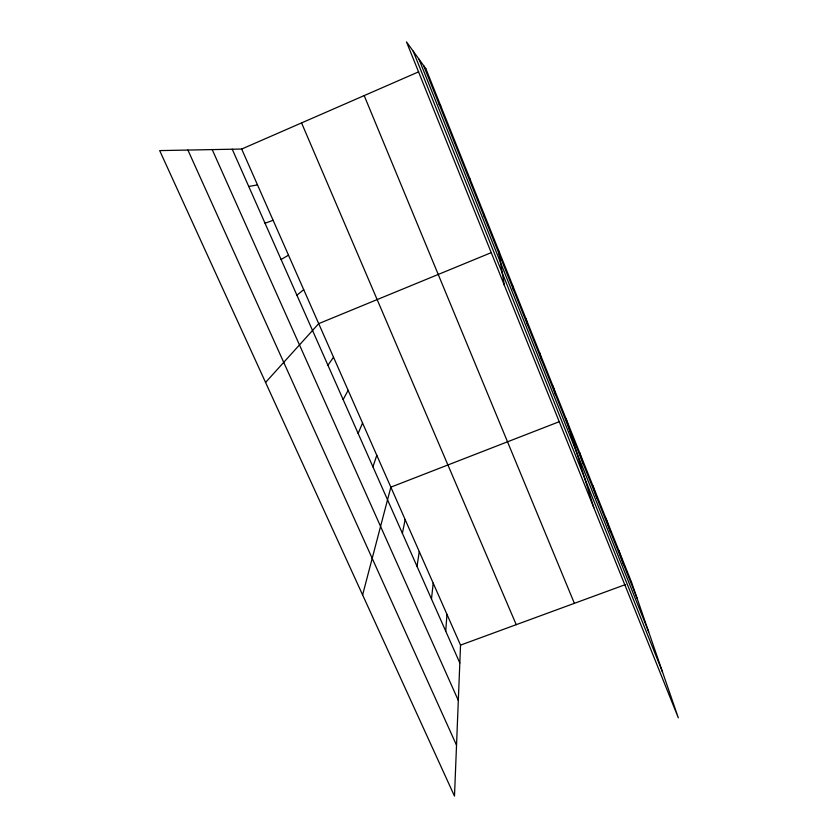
<?xml version="1.0" encoding="UTF-8"?>
<svg xmlns="http://www.w3.org/2000/svg" width="838" height="838" viewBox="0 0 838 838"><rect width="100%" height="100%" fill="white"/><g stroke="black" fill="none" stroke-linecap="round" stroke-linejoin="round"><path stroke-width="1.26" d="M241.679 149.038L460.533 645.113L454.489 796.1L159.681 150.599L241.679 149.038L418.707 71.806M445.743 631.213L446.958 614.327M431.486 599.013L433.204 583.143M417.031 566.383L419.262 551.561M402.387 533.324L405.152 519.57M362.613 594.949L390.854 487.15L559.103 421.755M469.521 180.139L469.94 178.787M372.931 466.839L376.796 455.285M358.14 433.424L362.55 423.012M343.14 399.569L348.126 390.319M327.941 365.253L333.514 357.198M265.573 382.442L318.712 323.636L491.12 252.699M296.914 295.217L303.712 289.644M281.076 259.476L288.513 255.192M460.533 645.113L625.609 584.526M265.028 223.233L273.115 220.279M248.75 186.486L257.496 184.894M454.447 142.512L455.443 142.586M439.154 104.341L440.746 105.892M187.901 150.054L456.521 745.202M212.213 149.593L458.323 700.463M232.241 149.216L459.821 662.984M301.565 122.914L516.239 624.666M364.184 95.595L574.386 603.329M413.186 51.17L662.502 671.982M423.64 65.626L637.09 598.29M418.927 59.11L648.654 631.821M618.842 550.514L623.912 565.409M605.937 518.282L610.567 532.088M592.854 485.631L597.033 498.317M579.603 452.541L583.311 464.074M566.174 419.01L593.828 507.723M552.965 386.035L555.709 395.201M539.578 352.63L541.83 360.581M526.023 318.775L527.772 325.479M512.28 284.48L513.505 289.896M498.359 249.714L504.35 285.245M484.249 214.486L484.395 217.241M425.851 68.695L406.493 41.9L678.319 717.841L631.59 582.326L425.851 68.695"/></g></svg>
